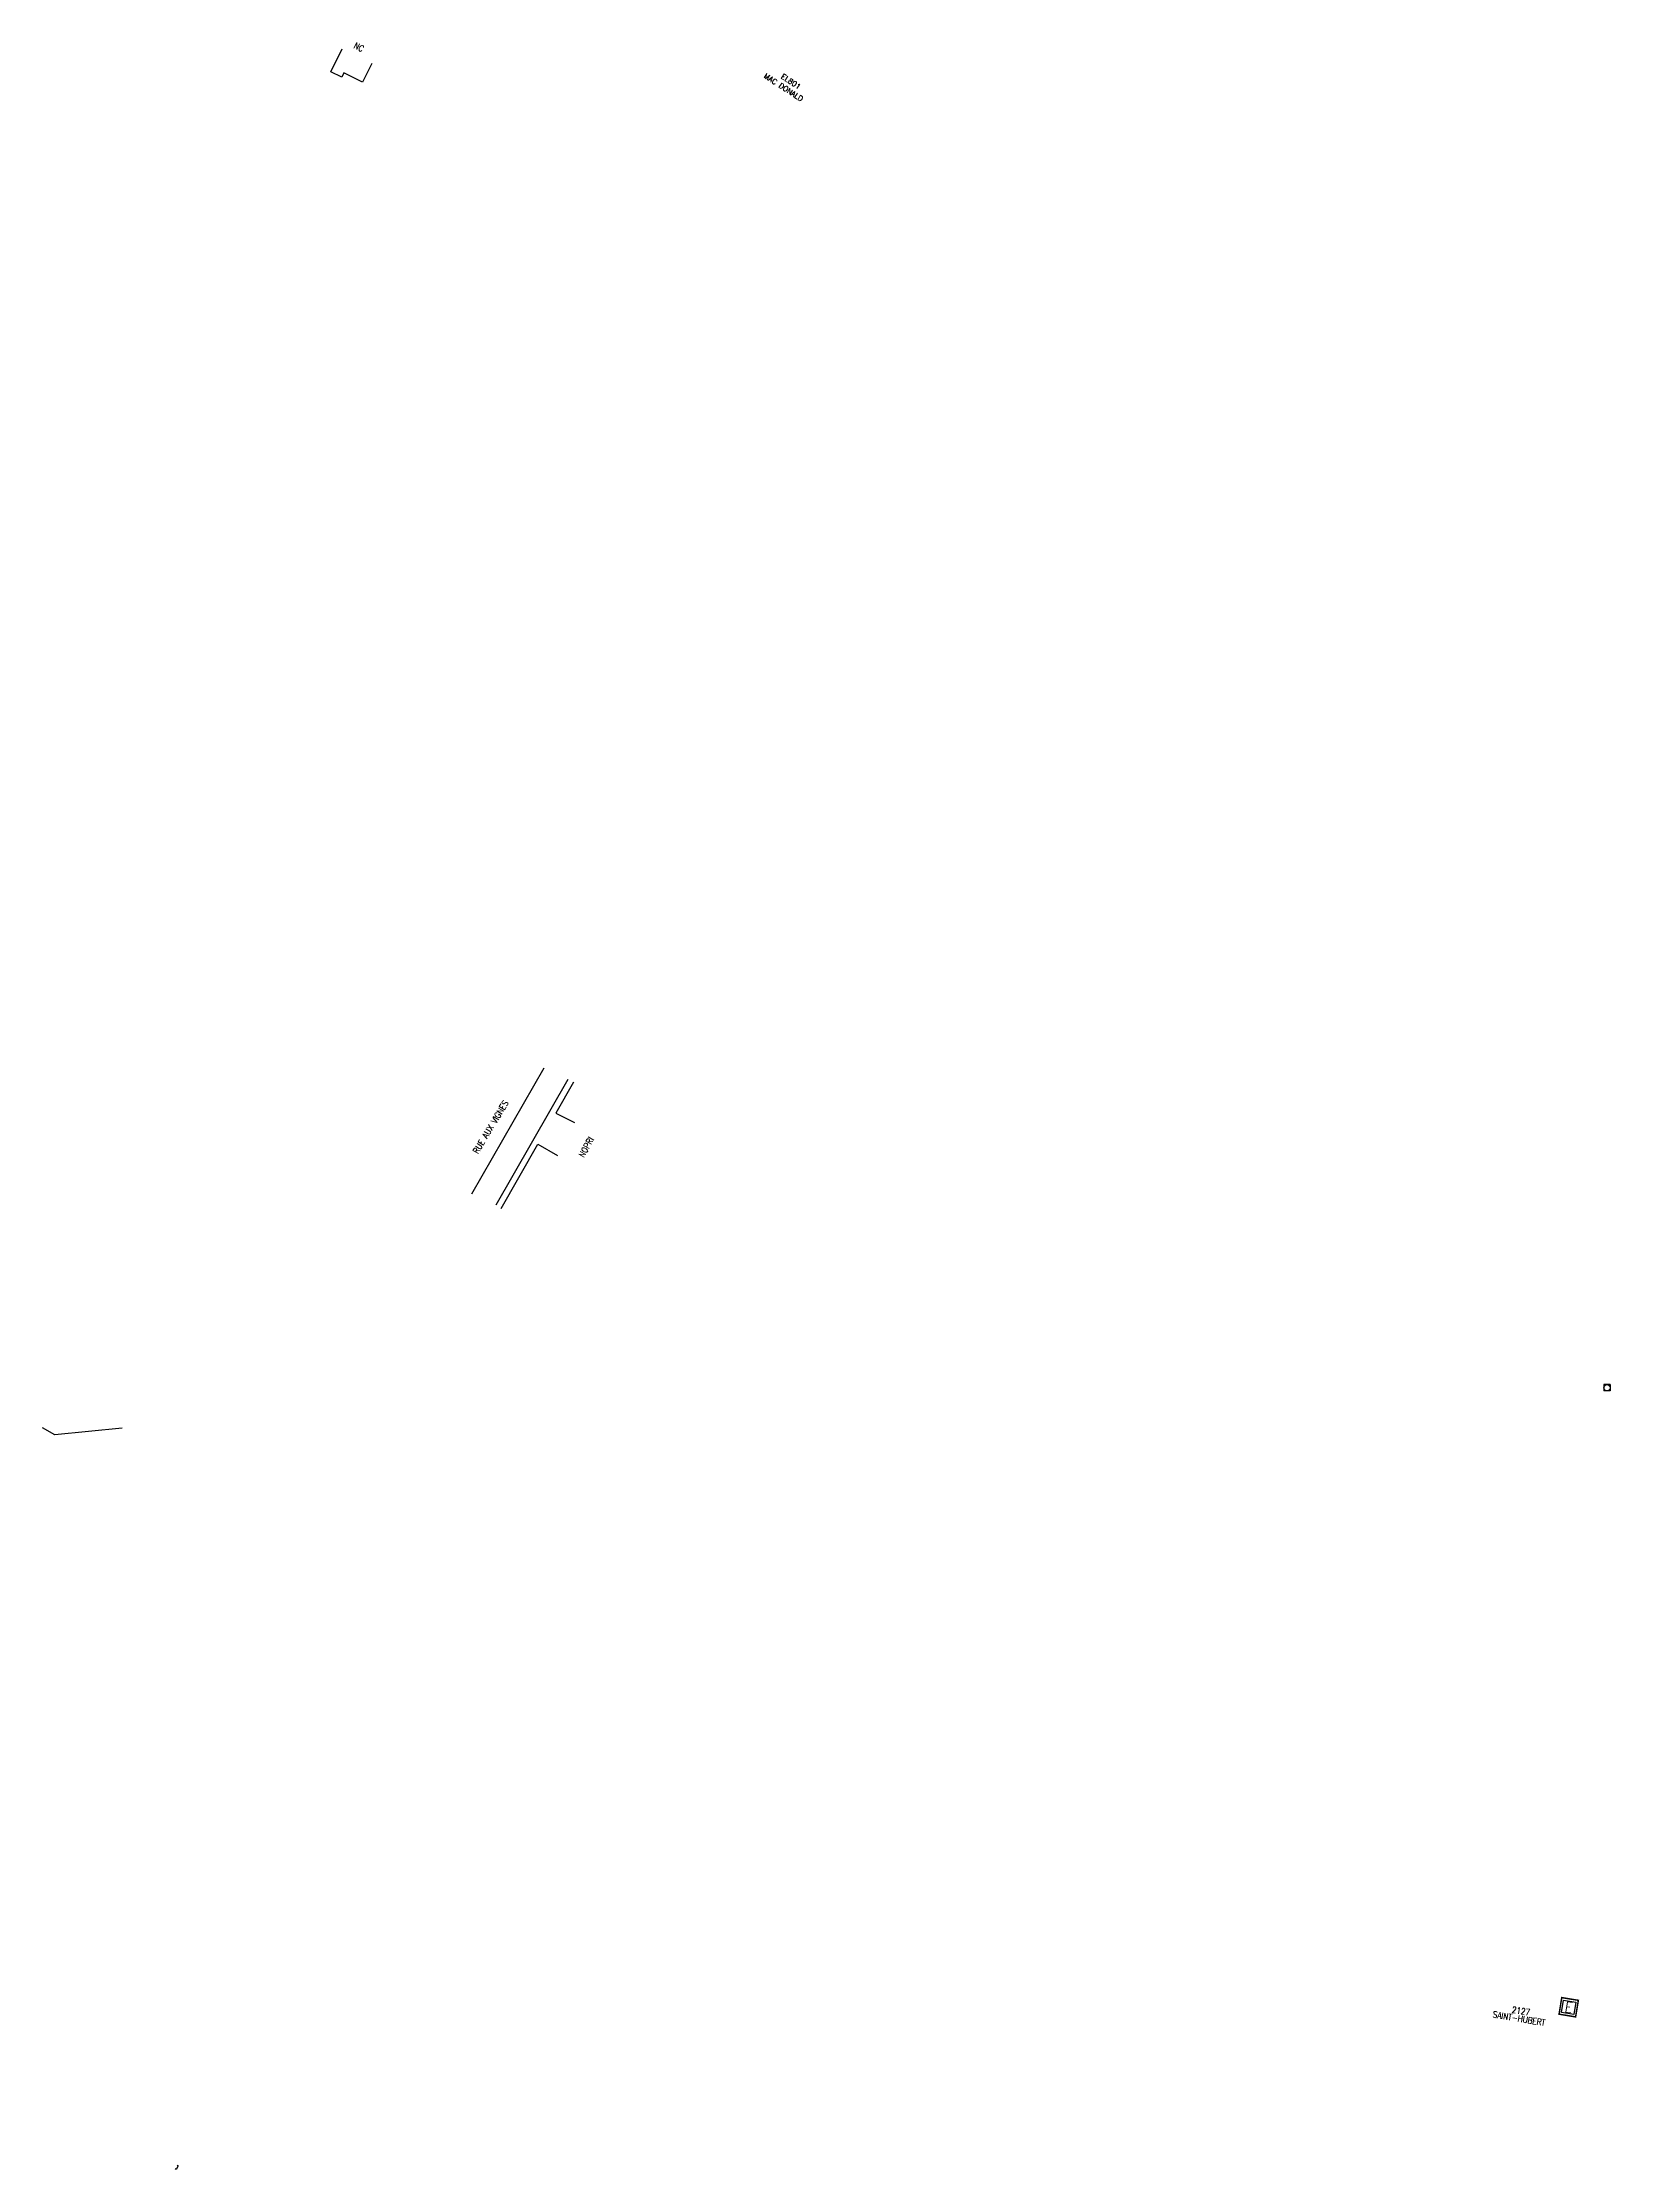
# Model space of a CAD drawing. Header units: millimetres. Extents: x 116002 to 116991, y 126198 to 126833.
# Drawn here: x 116002 to 116375, y 126306 to 126813 of the extents above; entities that cross this region are included whole.
import ezdxf
from ezdxf.enums import TextEntityAlignment as Align

# ---------------------------------------------------------------- set-up
doc = ezdxf.new("R2010")
doc.units = ezdxf.units.MM
doc.layers.get('0').update_dxf_attribs({"linetype": 'CONTINUOUS'})
for name, color, linetype in [('BB01', 7, 'CONTINUOUS'), ('BB06', 7, 'CONTINUOUS'), ('BB08', 7, 'CONTINUOUS'), ('BR01', 7, 'CONTINUOUS'), ('BR11', 7, 'CONTINUOUS'), ('M_200', 7, 'CONTINUOUS'), ('W0021', 2, 'CONTINUOUS'), ('W0100', 7, 'CONTINUOUS'), ('W0420', 7, 'CONTINUOUS')]:
    doc.layers.add(name, color=color, linetype=linetype)
doc.styles.add('M_ROMANS', font='ROMANS.shx', dxfattribs={"width": 0.75})
doc.styles.get("Standard").update_dxf_attribs({"font": 'romans.shx', "width": 0.85})

# ---------------------------------------------------------------- blocks, each defined once
blk = doc.blocks.new('M_200_59')
at = {"layer": 'M_200', "color": 0, "linetype": 'Continuous', "const_width": 0.35, "flags": 128}
blk.add_lwpolyline([(4, 4), (4, 0), (0, 0), (0, 4)], close=True, dxfattribs=at)
at = {"layer": 'M_200', "color": 0, "linetype": 'Continuous'}
blk.add_lwpolyline([(0.5, 3.5), (3.5, 3.5), (3.5, 0.5), (0.5, 0.5)], close=True, dxfattribs=at)
at = {"layer": 'M_200', "insert": (2, 2), "char_height": 2.5, "width": 4, "attachment_point": 5}
blk.add_mtext('E', dxfattribs=at)
at = {"layer": 'M_200', "color": 0, "linetype": 'Continuous', "width": 0.85}
for tag, p in [('NUM', (2, 17.06)), ('NOM', (2, 10.65))]:
    blk.add_attdef(tag, text='', height=4, dxfattribs=at).set_placement(p, align=Align.MIDDLE)
at = {"layer": 'M_200', "color": 0, "linetype": 'Continuous', "style": 'M_ROMANS', "width": 0.75, "flags": 3}
for tag, p in [('DEF_COUP', (1.87, -5.49)), ('DEF_LEG', (1.87, -2.99)), ('DEF_TYPE', (1.87, -7.99))]:
    blk.add_attdef(tag, text='', height=1.2, dxfattribs=at).set_placement(p, align=Align.MIDDLE)
blk = doc.blocks.new('T420')
for p, q in [((0.75, 0.75), (-0.75, 0.75)), ((-0.75, 0.75), (-0.75, -0.75)), ((0.75, 0.75), (0.75, -0.75)), ((0.75, -0.75), (-0.75, -0.75))]:
    blk.add_line(p, q)
blk.add_ellipse((0, 0), major_axis=(-0.53, 0.53), ratio=1, start_param=3.926991, end_param=10.210176)

msp = doc.modelspace()

# ---------------------------------------------------------------- linework, layer by layer
at = {"layer": 'BB01', "color": 252, "flags": 128}
for points in [[(116080.32, 126807.9), (116078.11, 126803.46), (116073.72, 126805.64), (116073.22, 126804.63), (116070.6, 126805.93), (116073.31, 126811.39)], [(116128.35, 126565.33), (116124.12, 126557.96), (116128.62, 126555.77)], [(116111.11, 126535.3), (116119.89, 126550.58), (116124.57, 126547.9)]]:
    msp.add_lwpolyline(points, dxfattribs=at)
at = {"layer": 'BR01', "color": 252}
for p, q in [((116104.16, 126538.8), (116121.34, 126568.73)), ((116109.91, 126536.13), (116127.08, 126566.05))]:
    msp.add_line(p, q, dxfattribs=at)
at = {"layer": 'W0021', "color": 252, "flags": 128}
msp.add_lwpolyline([(116020.95, 126482.98), (116004.91, 126481.41), (116001.96, 126483.06)], dxfattribs=at)
at = {"layer": 'W0100', "color": 252, "flags": 128}
msp.add_lwpolyline([(116034.02, 126307.49), (116034.28, 126307.34), (116033.76, 126306.48), (116033.51, 126306.63)], dxfattribs=at)

# ---------------------------------------------------------------- block references
at = {"layer": 'M_200'}
ref = msp.add_blockref('M_200_59', (116362.97, 126343.45), dxfattribs=dict(at, rotation=350.6654513388281))
ref.add_attrib('NUM', '2127', dxfattribs={"color": 0, "linetype": 'Continuous', "height": 1.5, "rotation": 350.6655, "width": 0.85}).set_placement((116353.9, 126344.21), align=Align.MIDDLE)
ref.add_attrib('NOM', 'SAINT-HUBERT', dxfattribs={"color": 0, "linetype": 'Continuous', "height": 1.5, "rotation": 350.6655, "width": 0.85}).set_placement((116353.46, 126342.41), align=Align.MIDDLE)
at = {"layer": 'W0420'}
msp.add_blockref('T420', (116374.39, 126492.58), dxfattribs=at)

# ---------------------------------------------------------------- texts
at = {"layer": 'BB06', "color": 252, "width": 0.85}
msp.add_text('NC', height=1.5, rotation=333.1106, dxfattribs=at).set_placement((116075.89, 126811.63))
at = {"layer": 'BB06', "color": 252, "insert": (116129.5, 126547.98), "char_height": 2.5, "width": 21.2424, "attachment_point": 1, "rotation": 61.3693}
msp.add_mtext('{\\H0.6x;NOPRI}', dxfattribs=at)
at = {"layer": 'BB08', "color": 252, "linetype": 'Continuous'}
for s, p in [('MAC DONALD', (116173.53, 126804.6)), ('EL801', (116177.63, 126804.46))]:
    msp.add_text(s, height=1.25, rotation=327, dxfattribs=at).set_placement(p)
at = {"layer": 'BR11', "color": 252, "insert": (116104.31, 126548.92), "char_height": 1.5, "width": 26.6256, "attachment_point": 1, "rotation": 59.0311}
msp.add_mtext('RUE AUX VIGNES', dxfattribs=at)

doc.saveas('drawing.dxf')
